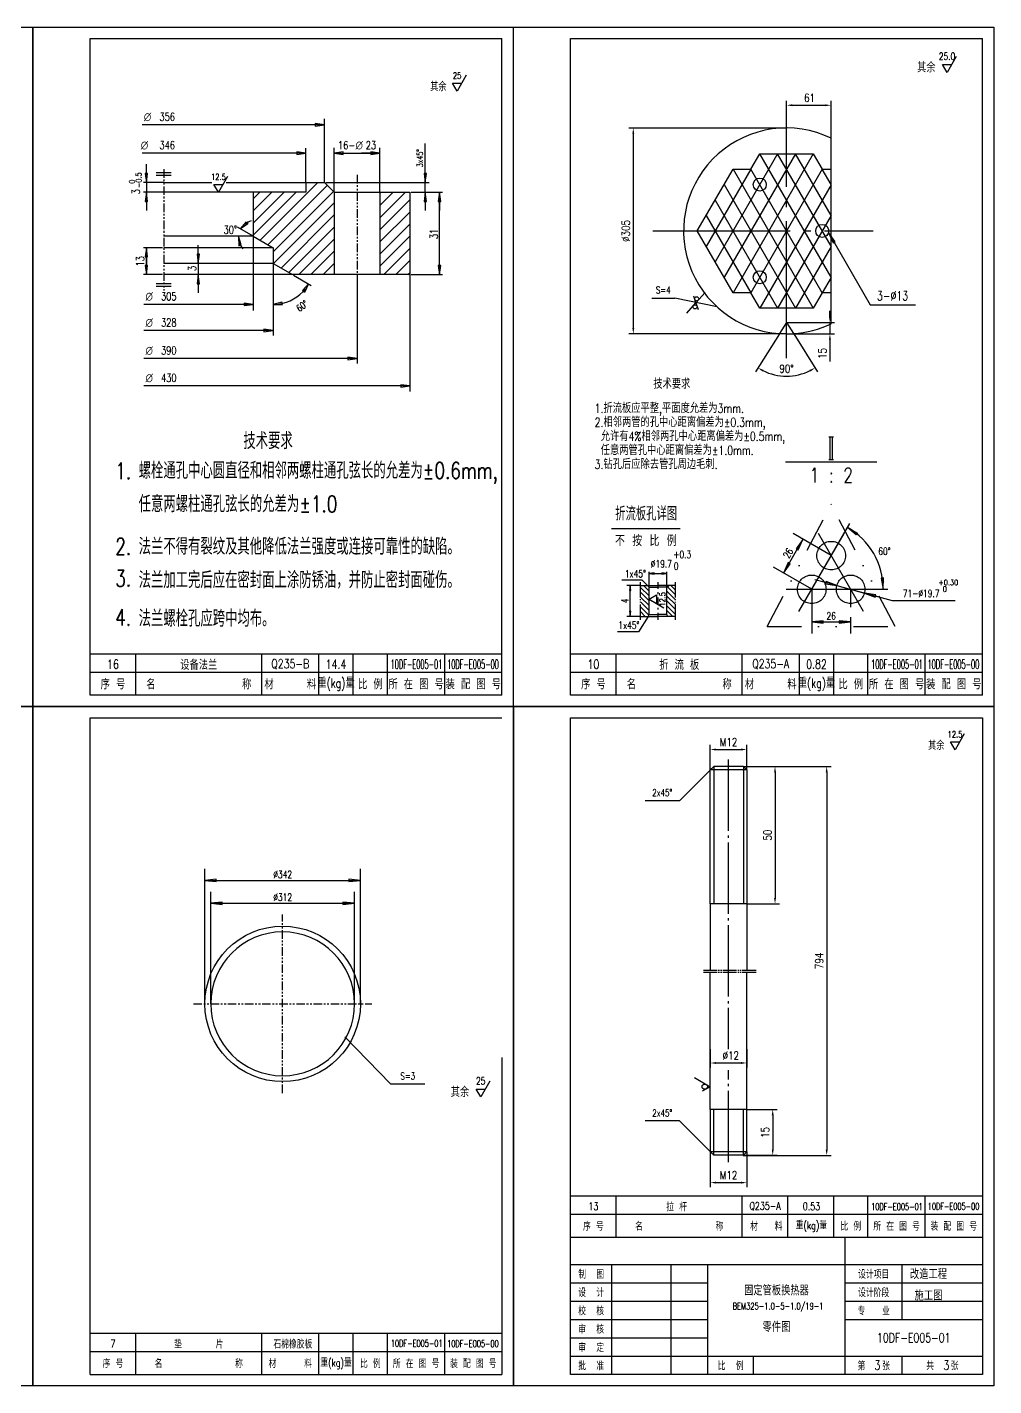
# Model space of a CAD drawing. Extents: x -7284 to 7863, y -3829 to 2899.
# Drawn here: x -6025 to -5603, y -3829 to -3235 of the extents above; entities that cross this region are included whole.
import ezdxf
from ezdxf.enums import TextEntityAlignment as Align

# ---------------------------------------------------------------- set-up
doc = ezdxf.new("R2010")
doc.units = 0
doc.header["$LTSCALE"] = 30
for name, pattern in [('CENTER', [6.25, 5, -0.5, 0.25, -0.5]), ('CENTER-2', [25, 20, -2, 1, -2]), ('DASHDOT', [6, 5, -0.5, 0, -0.5]), ('DASHED', [5, 4, -1]), ('DIVIDE', [1.25, 0.5, -0.25, 0, -0.25, 0, -0.25]), ('PHANTOM', [2.5, 1.25, -0.25, 0.25, -0.25, 0.25, -0.25])]:
    doc.linetypes.add(name, pattern=pattern)
doc.layers.get('DEFPOINTS').update_dxf_attribs({"linetype": 'CONTINUOUS'})
for name, color, linetype in [('1', 1, 'CONTINUOUS'), ('2', 3, 'CENTER'), ('3', 2, 'DASHDOT'), ('4', 6, 'PHANTOM'), ('4虚线层', 6, 'DASHED'), ('6', 6, 'DIVIDE'), ('剖面线', 6, 'CONTINUOUS'), ('标注线', 80, 'CONTINUOUS'), ('轮廓线', 1, 'CONTINUOUS')]:
    doc.layers.add(name, color=color, linetype=linetype)
doc.styles.add('HZ', font='txt', dxfattribs={"width": 0.75, "bigfont": 'hztxt'})
doc.styles.get("Standard").update_dxf_attribs({"font": 'isocp.shx', "width": 0.707, "bigfont": 'hztxt.shx'})
doc.styles.add('TH_GBDIM', font='romans.shx', dxfattribs={"width": 0.8, "bigfont": 'gbcbig.shx'})
doc.dimstyles.new('TH_GBDIM', dxfattribs={"dimtxt": 3.5, "dimasz": 2.5, "dimexe": 2, "dimexo": 0, "dimgap": 1.5, "dimtad": 1, "dimdec": 1, "dimzin": 0, "dimdsep": 46, "dimtxsty": 'TH_GBDIM', "dimcen": 2.5, "dimclrd": 130, "dimclre": 130, "dimclrt": 3, "dimadec": 0, "dimazin": 0, "dimtfac": 0.714286, "dimtdec": 1, "dimtmove": 0, "dimatfit": 3, "dimfxl": 0, "dimtzin": 0, "dimlwd": -1, "dimlwe": -1, "dimarcsym": 0})

# ---------------------------------------------------------------- blocks, each defined once
blk = doc.blocks.new('*D545')
at = {"layer": '1', "color": 130, "linetype": 'Continuous'}
for p, q in [((-5693.35, -3279.38), (-5762.33, -3279.38)), ((-5760.33, -3281.88), (-5760.33, -3366.88)), ((-5693.35, -3369.38), (-5762.33, -3369.38))]:
    blk.add_line(p, q, dxfattribs=at)
for points in [[(-5760.74, -3281.88), (-5759.91, -3281.88), (-5760.33, -3279.38)], [(-5760.74, -3366.88), (-5759.91, -3366.88), (-5760.33, -3369.38)]]:
    blk.add_solid(points, dxfattribs=at)
at = {"layer": 'DEFPOINTS', "color": 0, "linetype": 'Continuous'}
for p in [(-5693.35, -3279.38), (-5760.33, -3369.38), (-5693.35, -3369.38)]:
    blk.add_point(p, dxfattribs=at)
at = {"layer": '1', "color": 3, "linetype": 'Continuous', "insert": (-5763.58, -3324.38), "char_height": 3.5, "attachment_point": 5, "rotation": 90, "style": 'TH_GBDIM'}
blk.add_mtext('%%C305{}{}', dxfattribs=at)
blk = doc.blocks.new('*D546')
at = {"layer": '1', "color": 130, "linetype": 'Continuous'}
for p, q in [((-5693.35, -3275.66), (-5693.35, -3267.44)), ((-5690.85, -3269.44), (-5676.38, -3269.44)), ((-5673.88, -3283.8), (-5673.88, -3267.44))]:
    blk.add_line(p, q, dxfattribs=at)
for points in [[(-5690.85, -3269.02), (-5690.85, -3269.86), (-5693.35, -3269.44)], [(-5676.38, -3269.02), (-5676.38, -3269.86), (-5673.88, -3269.44)]]:
    blk.add_solid(points, dxfattribs=at)
at = {"layer": 'DEFPOINTS', "color": 0, "linetype": 'Continuous'}
for p in [(-5673.88, -3269.44), (-5693.35, -3275.66), (-5673.88, -3283.8)]:
    blk.add_point(p, dxfattribs=at)
at = {"layer": '1', "color": 3, "linetype": 'Continuous', "insert": (-5683.31, -3266.19), "char_height": 3.5, "attachment_point": 5, "style": 'TH_GBDIM'}
blk.add_mtext('61{}{}', dxfattribs=at)
blk = doc.blocks.new('*D547')
at = {"layer": '1', "color": 130, "linetype": 'Continuous'}
for p, q in [((-5696.49, -3369.35), (-5706.93, -3385.94)), ((-5690.2, -3369.35), (-5679.76, -3385.94))]:
    blk.add_line(p, q, dxfattribs=at)
blk.add_arc((-5693.35, -3364.36), 23.5, 243.91218, 296.08782, dxfattribs=at)
for points in [[(-5703.88, -3385.83), (-5703.47, -3385.1), (-5705.86, -3384.25)], [(-5683.22, -3385.1), (-5682.81, -3385.83), (-5680.83, -3384.25)]]:
    blk.add_solid(points, dxfattribs=at)
at = {"layer": 'DEFPOINTS', "color": 0, "linetype": 'Continuous'}
for p in [(-5693.35, -3364.36), (-5693.35, -3364.36), (-5696.49, -3369.35), (-5690.2, -3369.35), (-5697.72, -3387.45)]:
    blk.add_point(p, dxfattribs=at)
at = {"layer": '1', "color": 3, "linetype": 'Continuous', "insert": (-5693.35, -3384.61), "char_height": 3.5, "attachment_point": 5, "style": 'TH_GBDIM'}
blk.add_mtext('90%%D', dxfattribs=at)
blk = doc.blocks.new('*D548')
at = {"layer": '1', "color": 130, "linetype": 'Continuous'}
for p, q in [((-5674.39, -3361.86), (-5674.39, -3359.36)), ((-5693.35, -3364.36), (-5672.39, -3364.36)), ((-5674.39, -3364.36), (-5674.39, -3369.38)), ((-5693.35, -3369.38), (-5672.39, -3369.38)), ((-5674.39, -3371.88), (-5674.39, -3381.51))]:
    blk.add_line(p, q, dxfattribs=at)
for points in [[(-5674.81, -3361.86), (-5673.97, -3361.86), (-5674.39, -3364.36)], [(-5674.81, -3371.88), (-5673.97, -3371.88), (-5674.39, -3369.38)]]:
    blk.add_solid(points, dxfattribs=at)
at = {"layer": 'DEFPOINTS', "color": 0, "linetype": 'Continuous'}
for p in [(-5693.35, -3364.36), (-5693.35, -3369.38), (-5674.39, -3369.38)]:
    blk.add_point(p, dxfattribs=at)
at = {"layer": '1', "color": 3, "linetype": 'Continuous', "insert": (-5677.64, -3377.94), "char_height": 3.5, "attachment_point": 5, "rotation": 90, "style": 'TH_GBDIM'}
blk.add_mtext('15', dxfattribs=at)
blk = doc.blocks.new('*D557')
at = {"layer": '4虚线层', "color": 130, "linetype": 'Continuous'}
for p, q in [((-5712.24, -3558.54), (-5673.79, -3558.54)), ((-5675.79, -3561.04), (-5675.79, -3726.05)), ((-5712.24, -3728.55), (-5673.79, -3728.55))]:
    blk.add_line(p, q, dxfattribs=at)
for points in [[(-5676.21, -3561.04), (-5675.37, -3561.04), (-5675.79, -3558.54)], [(-5676.21, -3726.05), (-5675.37, -3726.05), (-5675.79, -3728.55)]]:
    blk.add_solid(points, dxfattribs=at)
at = {"layer": 'DEFPOINTS', "color": 0, "linetype": 'Continuous'}
for p in [(-5712.24, -3558.54), (-5712.24, -3728.55), (-5675.79, -3728.55)]:
    blk.add_point(p, dxfattribs=at)
at = {"layer": '4虚线层', "color": 3, "linetype": 'Continuous', "insert": (-5679.04, -3643.54), "char_height": 3.5, "attachment_point": 5, "rotation": 90, "style": 'TH_GBDIM'}
blk.add_mtext('794{}{}', dxfattribs=at)
blk = doc.blocks.new('*D558')
at = {"layer": '4虚线层', "color": 130, "linetype": 'Continuous'}
for p, q in [((-5710.69, -3708.51), (-5697.39, -3708.51)), ((-5699.39, -3711.01), (-5699.39, -3726.01)), ((-5712.19, -3728.51), (-5697.39, -3728.51))]:
    blk.add_line(p, q, dxfattribs=at)
for points in [[(-5699.81, -3711.01), (-5698.97, -3711.01), (-5699.39, -3708.51)], [(-5699.81, -3726.01), (-5698.97, -3726.01), (-5699.39, -3728.51)]]:
    blk.add_solid(points, dxfattribs=at)
at = {"layer": 'DEFPOINTS', "color": 0, "linetype": 'Continuous'}
for p in [(-5710.69, -3708.51), (-5712.19, -3728.51), (-5699.39, -3728.51)]:
    blk.add_point(p, dxfattribs=at)
at = {"layer": '4虚线层', "color": 3, "linetype": 'Continuous', "insert": (-5702.64, -3718.51), "char_height": 3.5, "attachment_point": 5, "rotation": 90, "style": 'TH_GBDIM'}
blk.add_mtext('15{}{}', dxfattribs=at)
blk = doc.blocks.new('*D559')
at = {"layer": '4虚线层', "color": 130, "linetype": 'Continuous'}
for p, q in [((-5712.15, -3558.54), (-5696.38, -3558.54)), ((-5698.38, -3561.04), (-5698.38, -3616.01)), ((-5710.69, -3618.51), (-5696.38, -3618.51))]:
    blk.add_line(p, q, dxfattribs=at)
for points in [[(-5698.8, -3561.04), (-5697.96, -3561.04), (-5698.38, -3558.54)], [(-5698.8, -3616.01), (-5697.96, -3616.01), (-5698.38, -3618.51)]]:
    blk.add_solid(points, dxfattribs=at)
at = {"layer": 'DEFPOINTS', "color": 0, "linetype": 'Continuous'}
for p in [(-5712.15, -3558.54), (-5710.69, -3618.51), (-5698.38, -3618.51)]:
    blk.add_point(p, dxfattribs=at)
at = {"layer": '4虚线层', "color": 3, "linetype": 'Continuous', "insert": (-5701.63, -3588.52), "char_height": 3.5, "attachment_point": 5, "rotation": 90, "style": 'TH_GBDIM'}
blk.add_mtext('50{}{}', dxfattribs=at)
blk = doc.blocks.new('*D560')
at = {"layer": '4虚线层', "color": 130, "linetype": 'Continuous'}
for p, q in [((-5726.69, -3682.15), (-5726.69, -3690.15)), ((-5710.69, -3682.15), (-5710.69, -3690.15)), ((-5724.19, -3688.15), (-5713.19, -3688.15))]:
    blk.add_line(p, q, dxfattribs=at)
for points in [[(-5724.19, -3687.74), (-5724.19, -3688.57), (-5726.69, -3688.15)], [(-5713.19, -3687.74), (-5713.19, -3688.57), (-5710.69, -3688.15)]]:
    blk.add_solid(points, dxfattribs=at)
at = {"layer": 'DEFPOINTS', "color": 0, "linetype": 'Continuous'}
for p in [(-5726.69, -3682.15), (-5710.69, -3682.15), (-5710.69, -3688.15)]:
    blk.add_point(p, dxfattribs=at)
at = {"layer": '4虚线层', "color": 3, "linetype": 'Continuous', "insert": (-5717.72, -3684.9), "char_height": 3.5, "attachment_point": 5, "style": 'TH_GBDIM'}
blk.add_mtext('%%C12{}{}', dxfattribs=at)
blk = doc.blocks.new('*D561')
at = {"layer": '4虚线层', "color": 130, "linetype": 'Continuous'}
for p, q in [((-5726.69, -3727.01), (-5726.69, -3742.45)), ((-5710.69, -3727.01), (-5710.69, -3742.45)), ((-5724.19, -3740.45), (-5713.19, -3740.45))]:
    blk.add_line(p, q, dxfattribs=at)
for points in [[(-5724.19, -3740.04), (-5724.19, -3740.87), (-5726.69, -3740.45)], [(-5713.19, -3740.04), (-5713.19, -3740.87), (-5710.69, -3740.45)]]:
    blk.add_solid(points, dxfattribs=at)
at = {"layer": 'DEFPOINTS', "color": 0, "linetype": 'Continuous'}
for p in [(-5726.69, -3727.01), (-5710.69, -3727.01), (-5710.69, -3740.45)]:
    blk.add_point(p, dxfattribs=at)
at = {"layer": '4虚线层', "color": 3, "linetype": 'Continuous', "insert": (-5718.69, -3737.2), "char_height": 3.5, "attachment_point": 5, "style": 'TH_GBDIM'}
blk.add_mtext('M12{}{}', dxfattribs=at)
blk = doc.blocks.new('*D562')
at = {"layer": '4虚线层', "color": 130, "linetype": 'Continuous'}
for p, q in [((-5726.69, -3560.01), (-5726.69, -3549.1)), ((-5724.19, -3551.1), (-5713.19, -3551.1)), ((-5710.69, -3560.01), (-5710.69, -3549.1))]:
    blk.add_line(p, q, dxfattribs=at)
for points in [[(-5724.19, -3550.69), (-5724.19, -3551.52), (-5726.69, -3551.1)], [(-5713.19, -3550.69), (-5713.19, -3551.52), (-5710.69, -3551.1)]]:
    blk.add_solid(points, dxfattribs=at)
at = {"layer": 'DEFPOINTS', "color": 0, "linetype": 'Continuous'}
for p in [(-5710.69, -3551.1), (-5726.69, -3560.01), (-5710.69, -3560.01)]:
    blk.add_point(p, dxfattribs=at)
at = {"layer": '4虚线层', "color": 3, "linetype": 'Continuous', "insert": (-5718.69, -3547.85), "char_height": 3.5, "attachment_point": 5, "style": 'TH_GBDIM'}
blk.add_mtext('M12{}{}', dxfattribs=at)

msp = doc.modelspace()

# ---------------------------------------------------------------- linework, layer by layer
at = {"layer": '1', "color": 4}
for p, q in [((-5812.748, -3532.294), (-5812.748, -3235.294)), ((-5752.21, -3353.743), (-5742.21, -3353.743)), ((-5723.731, -3357.568), (-5742.21, -3353.743)), ((-5977.748, -3527.294), (-5977.748, -3509.294)), ((-5922.748, -3527.294), (-5922.748, -3509.294)), ((-5897.748, -3527.294), (-5897.748, -3509.294)), ((-5882.748, -3527.294), (-5882.748, -3509.294)), ((-5867.748, -3527.294), (-5867.748, -3509.294)), ((-5842.748, -3527.294), (-5842.748, -3509.294)), ((-5767.748, -3527.294), (-5767.748, -3509.294)), ((-5712.748, -3527.294), (-5712.748, -3509.294)), ((-5687.748, -3527.294), (-5687.748, -3509.294)), ((-5672.748, -3527.294), (-5672.748, -3509.294)), ((-5657.748, -3527.294), (-5657.748, -3509.294)), ((-5632.748, -3527.294), (-5632.748, -3509.294)), ((-5725.189, -3558.507), (-5725.189, -3618.507)), ((-5712.189, -3558.507), (-5712.189, -3618.507)), ((-5725.189, -3728.507), (-5725.189, -3708.507)), ((-5712.189, -3728.507), (-5712.189, -3708.507)), ((-5767.748, -3764.294), (-5767.748, -3746.294)), ((-5712.748, -3764.294), (-5712.748, -3746.294)), ((-5692.725, -3764.294), (-5692.725, -3746.294)), ((-5672.748, -3764.294), (-5672.748, -3746.294)), ((-5657.748, -3764.294), (-5657.748, -3746.294)), ((-5632.748, -3764.294), (-5632.748, -3746.294)), ((-5787.748, -3754.294), (-5607.748, -3754.294)), ((-5642.748, -3800.294), (-5642.748, -3776.294)), ((-5787.748, -3784.294), (-5727.748, -3784.294)), ((-5667.748, -3784.294), (-5607.748, -3784.294)), ((-5787.748, -3792.294), (-5727.748, -3792.294)), ((-5667.748, -3792.294), (-5607.748, -3792.294)), ((-5787.748, -3800.294), (-5727.748, -3800.294)), ((-5667.748, -3800.294), (-5607.748, -3800.294)), ((-5977.748, -3824.319), (-5977.748, -3806.319)), ((-5922.748, -3824.319), (-5922.748, -3806.319)), ((-5897.748, -3824.319), (-5897.748, -3806.319)), ((-5882.748, -3824.319), (-5882.748, -3806.319)), ((-5867.748, -3824.319), (-5867.748, -3806.319)), ((-5842.748, -3824.319), (-5842.748, -3806.319)), ((-5787.748, -3808.294), (-5727.748, -3808.294)), ((-5997.748, -3814.319), (-5817.748, -3814.319)), ((-5787.748, -3816.294), (-5607.748, -3816.294)), ((-5642.748, -3824.294), (-5642.748, -3816.294))]:
    msp.add_line(p, q, dxfattribs=at)
at = {"layer": '1', "color": 4, "linetype": 'Continuous'}
for p, q in [((-5697.245, -3290.6), (-5724.545, -3337.885)), ((-5689.445, -3290.6), (-5720.645, -3344.64)), ((-5681.645, -3290.6), (-5716.745, -3351.395)), ((-5673.879, -3344.582), (-5705.045, -3290.6)), ((-5673.879, -3331.072), (-5697.245, -3290.6)), ((-5673.879, -3317.562), (-5689.445, -3290.6)), ((-5708.945, -3297.355), (-5728.445, -3331.13)), ((-5716.745, -3297.355), (-5681.645, -3358.15)), ((-5677.745, -3297.355), (-5708.945, -3351.395)), ((-5677.745, -3351.395), (-5708.945, -3297.355)), ((-5673.879, -3304.052), (-5677.745, -3297.355)), ((-5720.645, -3304.11), (-5689.445, -3358.15)), ((-5673.879, -3304.169), (-5705.045, -3358.15)), ((-5724.545, -3310.865), (-5697.245, -3358.15)), ((-5728.445, -3317.62), (-5708.945, -3351.395)), ((-5673.879, -3317.679), (-5697.245, -3358.15)), ((-5673.879, -3331.189), (-5689.445, -3358.15)), ((-5673.879, -3344.699), (-5677.745, -3351.395))]:
    msp.add_line(p, q, dxfattribs=at)
at = {"layer": '1'}
for p, q in [((-5968.891, -3298.823), (-5962.325, -3298.823)), ((-5968.891, -3300.052), (-5962.325, -3300.052)), ((-5968.891, -3347.295), (-5962.325, -3347.295)), ((-5968.891, -3348.525), (-5962.325, -3348.525)), ((-5950.485, -3345.954), (-5950.485, -3348.454)), ((-5656.808, -3356.737), (-5637.008, -3356.725)), ((-5693.822, -3425.365), (-5653.822, -3425.365)), ((-5674.822, -3424.365), (-5672.822, -3424.365)), ((-5687.947, -3490.807), (-5668.197, -3456.599)), ((-5682.322, -3481.065), (-5665.691, -3452.273)), ((-5659.697, -3490.807), (-5679.447, -3456.599)), ((-5757.165, -3484.628), (-5757.165, -3477.878)), ((-5753.415, -3483.952), (-5757.165, -3480.2)), ((-5755.866, -3479.378), (-5753.415, -3481.83)), ((-5749.515, -3480.878), (-5749.515, -3477.878)), ((-5741.865, -3483.518), (-5745.435, -3479.947)), ((-5743.883, -3479.378), (-5741.865, -3481.396)), ((-5741.865, -3484.628), (-5741.865, -3477.878)), ((-5671.359, -3479.447), (-5659.285, -3482.682)), ((-5757.165, -3482.322), (-5753.415, -3486.073)), ((-5753.415, -3488.195), (-5757.165, -3484.444)), ((-5757.165, -3485.753), (-5757.165, -3485.378)), ((-5757.165, -3486.878), (-5757.165, -3486.503)), ((-5757.165, -3486.565), (-5753.415, -3490.317)), ((-5753.435, -3485.383), (-5750.181, -3487.262)), ((-5749.515, -3483.128), (-5749.515, -3482.378)), ((-5749.515, -3487.628), (-5749.515, -3484.628)), ((-5745.615, -3481.888), (-5741.865, -3485.639)), ((-5741.865, -3487.761), (-5745.615, -3484.01)), ((-5745.615, -3486.132), (-5741.865, -3489.883)), ((-5741.865, -3485.753), (-5741.865, -3485.378)), ((-5741.865, -3486.878), (-5741.865, -3486.503)), ((-5693.572, -3481.065), (-5654.072, -3481.065)), ((-5682.322, -3481.065), (-5649.072, -3481.065)), ((-5665.322, -3481.065), (-5665.322, -3488.927)), ((-5757.165, -3494.378), (-5757.165, -3487.628)), ((-5753.529, -3492.325), (-5757.165, -3488.687)), ((-5757.165, -3490.809), (-5755.096, -3492.878)), ((-5749.515, -3489.878), (-5749.515, -3489.128)), ((-5749.515, -3494.378), (-5749.515, -3491.378)), ((-5741.865, -3492.004), (-5745.615, -3488.253)), ((-5745.615, -3490.375), (-5743.113, -3492.878)), ((-5741.865, -3494.378), (-5741.865, -3487.628)), ((-5757.165, -3492.878), (-5763.165, -3492.878)), ((-5997.748, -3517.294), (-5817.748, -3517.294)), ((-5787.748, -3517.294), (-5607.748, -3517.294)), ((-5718.682, -3586.707), (-5718.681, -3555.507)), ((-5726.689, -3618.507), (-5726.689, -3560.007)), ((-5710.689, -3560.007), (-5726.689, -3560.007)), ((-5712.189, -3558.507), (-5725.189, -3558.507)), ((-5712.189, -3558.507), (-5710.689, -3560.007)), ((-5710.689, -3560.007), (-5710.689, -3618.507)), ((-5718.684, -3622.907), (-5718.682, -3591.707)), ((-5718.682, -3589.707), (-5718.682, -3588.707)), ((-5726.689, -3618.507), (-5726.689, -3647.507)), ((-5710.689, -3618.507), (-5726.689, -3618.507)), ((-5710.689, -3618.507), (-5710.689, -3647.507)), ((-5718.685, -3659.107), (-5718.684, -3627.907)), ((-5718.684, -3625.907), (-5718.684, -3624.907)), ((-5729.689, -3647.507), (-5723.689, -3647.507)), ((-5729.689, -3648.507), (-5723.689, -3648.507)), ((-5726.689, -3708.507), (-5726.689, -3648.507)), ((-5723.189, -3647.507), (-5722.689, -3647.507)), ((-5723.189, -3648.507), (-5722.689, -3648.507)), ((-5722.189, -3647.507), (-5721.689, -3647.507)), ((-5722.189, -3648.507), (-5721.689, -3648.507)), ((-5721.189, -3647.507), (-5715.189, -3647.507)), ((-5721.189, -3648.507), (-5715.189, -3648.507)), ((-5714.689, -3647.507), (-5714.189, -3647.507)), ((-5714.689, -3648.507), (-5714.189, -3648.507)), ((-5713.689, -3647.507), (-5713.189, -3647.507)), ((-5713.689, -3648.507), (-5713.189, -3648.507)), ((-5712.689, -3647.507), (-5706.689, -3647.507)), ((-5712.689, -3648.507), (-5706.689, -3648.507)), ((-5710.689, -3708.507), (-5710.689, -3648.507)), ((-5718.686, -3662.107), (-5718.685, -3661.107)), ((-5718.686, -3682.097), (-5718.686, -3664.107)), ((-5718.687, -3695.307), (-5718.687, -3691.306)), ((-5718.689, -3731.507), (-5718.687, -3700.307)), ((-5718.687, -3698.307), (-5718.687, -3697.307)), ((-5726.689, -3708.507), (-5726.689, -3727.007)), ((-5710.689, -3708.507), (-5726.689, -3708.507)), ((-5710.689, -3727.007), (-5710.689, -3708.507)), ((-5710.689, -3727.007), (-5726.689, -3727.007)), ((-5712.189, -3728.507), (-5725.189, -3728.507)), ((-5712.189, -3728.507), (-5710.689, -3727.007)), ((-5667.748, -3824.294), (-5667.748, -3764.294)), ((-5787.748, -3776.294), (-5607.748, -3776.294)), ((-5769.748, -3824.294), (-5769.748, -3776.294)), ((-5743.748, -3824.294), (-5743.748, -3776.294)), ((-5727.748, -3824.294), (-5727.748, -3776.294)), ((-5707.748, -3824.294), (-5707.748, -3816.294))]:
    msp.add_line(p, q, dxfattribs=at)
at = {"layer": '1', "color": 3}
for p, q in [((-5965.521, -3303.237), (-5974.396, -3303.237)), ((-5965.521, -3307.48), (-5974.396, -3307.48)), ((-5973.146, -3303.237), (-5973.146, -3307.48))]:
    msp.add_line(p, q, dxfattribs=at)
at = {"layer": '1', "color": 2}
for p, q in [((-5926.435, -3315.624), (-5918.291, -3307.48)), ((-5926.435, -3310.321), (-5923.594, -3307.48)), ((-5926.435, -3326.231), (-5907.684, -3307.48)), ((-5926.435, -3320.928), (-5912.987, -3307.48)), ((-5923.386, -3328.484), (-5898.138, -3303.237)), ((-5920.023, -3330.426), (-5894.073, -3304.475)), ((-5917.775, -3333.481), (-5891.421, -3307.127)), ((-5871.069, -3307.987), (-5870.561, -3307.48)), ((-5871.069, -3318.594), (-5859.954, -3307.48)), ((-5871.069, -3313.291), (-5865.258, -3307.48)), ((-5917.641, -3338.65), (-5891.069, -3312.077)), ((-5871.069, -3323.897), (-5857.994, -3310.823)), ((-5914.279, -3340.591), (-5891.069, -3317.381)), ((-5871.069, -3329.201), (-5857.994, -3316.126)), ((-5910.917, -3342.532), (-5891.069, -3322.684)), ((-5871.069, -3334.504), (-5857.994, -3321.429)), ((-5906.535, -3343.454), (-5891.069, -3327.987)), ((-5871.069, -3339.807), (-5857.994, -3326.733)), ((-5869.412, -3343.454), (-5857.994, -3332.036)), ((-5901.232, -3343.454), (-5891.069, -3333.291)), ((-5864.109, -3343.454), (-5857.994, -3337.339)), ((-5895.928, -3343.454), (-5891.069, -3338.594)), ((-5858.805, -3343.454), (-5857.994, -3342.643))]:
    msp.add_line(p, q, dxfattribs=at)
at = {"layer": '1', "color": 4}
for points in [[(-6442.748, -3532.294), (-6442.748, -3235.294), (-6022.748, -3235.294), (-6022.748, -3532.294)], [(-6022.748, -3532.294), (-6022.748, -3235.294), (-5602.748, -3235.294), (-5602.748, -3532.294)], [(-6442.748, -3829.294), (-6442.748, -3532.294), (-6022.748, -3532.294), (-6022.748, -3829.294)], [(-6022.748, -3829.294), (-6022.748, -3532.294), (-5812.748, -3532.294), (-5812.748, -3829.294)], [(-5812.748, -3829.294), (-5812.748, -3532.294), (-5602.748, -3532.294), (-5602.748, -3829.294)]]:
    msp.add_lwpolyline(points, close=True, dxfattribs=at)
for points in [[(-5619.19, -3248.111), (-5623.19, -3255.039), (-5625.19, -3251.575), (-5621.19, -3251.575)], [(-5833.323, -3256.295), (-5837.323, -3263.223), (-5839.323, -3259.759), (-5835.323, -3259.759)], [(-5674.965, -3325), (-5672.916, -3329.588), (-5672.048, -3329.091), (-5674.965, -3325), (-5656.808, -3356.737)], [(-5736.961, -3360.293), (-5732.97, -3355.813), (-5732.028, -3358.661)], [(-5728.979, -3351.332), (-5732.97, -3355.813), (-5733.913, -3352.964)], [(-5615.706, -3544.294), (-5619.706, -3551.222), (-5621.706, -3547.758), (-5617.706, -3547.758)], [(-5823.036, -3696.063), (-5827.036, -3702.991), (-5829.036, -3699.527), (-5825.036, -3699.527)]]:
    msp.add_lwpolyline(points, dxfattribs=at)
at = {"layer": '1', "color": 1, "linetype": 'Continuous'}
for centre in [(-5705.045, -3304.11), (-5677.745, -3324.375), (-5705.045, -3344.64)]:
    msp.add_circle(centre, 2.85, dxfattribs=at)
at = {"layer": '1', "color": 4}
for centre in [(-5732.605, -3354.05), (-5733.335, -3357.575)]:
    msp.add_circle(centre, 0.866, dxfattribs=at)
at = {"layer": '2'}
for p, q in [((-5965.521, -3303.237), (-5944.477, -3303.237)), ((-5903.441, -3303.237), (-5903.441, -3307.48)), ((-5769.86, -3454.497), (-5739.86, -3454.497)), ((-5757.165, -3479.378), (-5749.515, -3479.378)), ((-5753.415, -3480.128), (-5754.165, -3479.378)), ((-5753.415, -3480.128), (-5749.515, -3480.128)), ((-5753.415, -3492.128), (-5753.415, -3480.128)), ((-5741.865, -3479.378), (-5749.515, -3479.378)), ((-5745.615, -3480.128), (-5749.515, -3480.128)), ((-5745.615, -3480.128), (-5744.865, -3479.378)), ((-5745.615, -3492.128), (-5745.615, -3480.128)), ((-5753.848, -3492.878), (-5753.415, -3492.128)), ((-5753.415, -3492.128), (-5749.515, -3492.128)), ((-5745.615, -3492.128), (-5749.515, -3492.128)), ((-5745.182, -3492.878), (-5745.615, -3492.128)), ((-5757.165, -3492.878), (-5749.515, -3492.878)), ((-5741.865, -3492.878), (-5749.515, -3492.878)), ((-5726.689, -3560.007), (-5725.189, -3558.507)), ((-5726.689, -3727.007), (-5725.189, -3728.507))]:
    msp.add_line(p, q, dxfattribs=at)
for centre in [(-5673.822, -3466.342), (-5682.322, -3481.065), (-5665.322, -3481.065)]:
    msp.add_circle(centre, 6.25, dxfattribs=at)
at = {"layer": '3', "color": 3, "linetype": 'CENTER-2', "ltscale": 0.1}
for p, q in [((-5693.345, -3380.047), (-5693.345, -3275.655)), ((-5751.78, -3324.375), (-5655.419, -3324.375))]:
    msp.add_line(p, q, dxfattribs=at)
at = {"layer": '4', "color": 3, "ltscale": 0.1}
for p, q in [((-5965.521, -3297.387), (-5965.521, -3350.406)), ((-5881.069, -3299.918), (-5881.069, -3354.454)), ((-5913.59, -3701.299), (-5913.59, -3623.299)), ((-5952.59, -3662.299), (-5874.59, -3662.299))]:
    msp.add_line(p, q, dxfattribs=at)
at = {"layer": '4虚线层', "color": 2, "linetype": 'Continuous'}
for p, q in [((-5903.074, -3277.987), (-5974.926, -3277.987)), ((-5895.311, -3303.237), (-5895.311, -3275.365)), ((-5903.441, -3290.376), (-5974.926, -3290.376)), ((-5903.441, -3303.237), (-5903.441, -3288.255)), ((-5891.069, -3307.42), (-5891.069, -3288.053)), ((-5888.069, -3290.376), (-5874.069, -3290.376)), ((-5871.069, -3307.42), (-5871.069, -3288.053)), ((-5851.231, -3300.737), (-5851.231, -3286.154)), ((-5973.146, -3300.737), (-5973.146, -3298.237)), ((-5894.686, -3303.237), (-5849.541, -3303.237)), ((-5857.369, -3307.48), (-5847.288, -3307.48)), ((-5857.369, -3307.48), (-5843.788, -3307.48)), ((-5851.231, -3307.48), (-5851.231, -3303.237)), ((-5973.146, -3309.98), (-5973.146, -3312.48)), ((-5845.038, -3340.954), (-5845.038, -3309.98)), ((-5926.487, -3326.694), (-5933.377, -3322.716)), ((-5966.146, -3331.724), (-5974.396, -3331.724)), ((-5926.435, -3326.784), (-5926.435, -3359.101)), ((-5973.146, -3334.224), (-5973.146, -3340.954)), ((-5950.485, -3336.072), (-5950.485, -3333.572)), ((-5966.146, -3343.454), (-5974.396, -3343.454)), ((-5950.485, -3338.572), (-5950.485, -3343.454)), ((-5917.775, -3338.632), (-5917.775, -3370.023)), ((-5908.779, -3343.766), (-5901.148, -3348.172)), ((-5881.069, -3343.514), (-5881.069, -3382.34)), ((-5857.994, -3342.703), (-5857.994, -3394.56)), ((-5857.369, -3343.454), (-5843.788, -3343.454)), ((-5929.435, -3356.474), (-5974.248, -3356.474)), ((-5920.775, -3367.928), (-5974.248, -3367.928)), ((-5884.069, -3380.145), (-5974.248, -3380.145)), ((-5860.994, -3392.13), (-5974.248, -3392.13)), ((-5674.822, -3414.365), (-5672.822, -3414.365)), ((-5674.322, -3424.365), (-5674.322, -3414.365)), ((-5673.322, -3424.365), (-5673.322, -3414.365)), ((-5673.822, -3466.342), (-5690.493, -3456.717)), ((-5694.663, -3473.94), (-5686.163, -3459.217)), ((-5753.415, -3480.128), (-5753.415, -3473.378)), ((-5753.415, -3474.128), (-5745.615, -3474.128)), ((-5745.615, -3480.128), (-5745.615, -3473.378)), ((-5682.322, -3481.065), (-5698.993, -3471.44)), ((-5756.415, -3477.128), (-5765.345, -3477.128)), ((-5757.165, -3479.378), (-5763.165, -3479.378)), ((-5761.665, -3492.878), (-5761.665, -3479.378)), ((-5754.165, -3479.378), (-5756.415, -3477.128)), ((-5753.435, -3485.383), (-5750.181, -3483.504)), ((-5753.435, -3485.383), (-5746.927, -3489.14)), ((-5750.181, -3483.504), (-5750.181, -3487.262)), ((-5682.322, -3481.065), (-5682.322, -3500.315)), ((-5665.322, -3481.065), (-5647.211, -3485.918)), ((-5647.211, -3485.918), (-5627.211, -3485.918)), ((-5627.211, -3485.918), (-5619.638, -3485.918)), ((-5753.848, -3492.878), (-5758.014, -3499.587)), ((-5682.322, -3495.315), (-5665.322, -3495.315)), ((-5665.322, -3493.292), (-5665.322, -3500.315)), ((-5758.014, -3499.587), (-5767.211, -3499.587)), ((-5725.189, -3558.507), (-5740.189, -3573.507)), ((-5740.189, -3573.507), (-5755.189, -3573.507)), ((-5947.59, -3662.299), (-5947.59, -3603.299)), ((-5879.59, -3662.299), (-5879.59, -3603.299)), ((-5947.59, -3608.299), (-5879.59, -3608.299)), ((-5944.965, -3662.299), (-5944.965, -3613.299)), ((-5882.215, -3662.299), (-5882.215, -3613.299)), ((-5944.965, -3618.299), (-5882.215, -3618.299)), ((-5886.391, -3676.678), (-5866.391, -3697.303)), ((-5866.391, -3697.303), (-5851.391, -3697.303)), ((-5740.189, -3713.507), (-5755.189, -3713.507)), ((-5725.189, -3728.507), (-5740.189, -3713.507))]:
    msp.add_line(p, q, dxfattribs=at)
for points in [[(-5895.311, -3277.987), (-5899.311, -3277.454), (-5899.311, -3278.521), (-5895.311, -3277.987), (-5903.311, -3277.987)], [(-5903.441, -3290.376), (-5907.441, -3289.842), (-5907.441, -3290.909), (-5903.441, -3290.376), (-5911.441, -3290.376)], [(-5891.069, -3290.376), (-5887.069, -3290.909), (-5887.069, -3289.842), (-5891.069, -3290.376), (-5883.069, -3290.376)], [(-5871.069, -3290.376), (-5875.069, -3289.842), (-5875.069, -3290.909), (-5871.069, -3290.376), (-5879.069, -3290.376)], [(-5973.146, -3303.237), (-5972.613, -3299.237), (-5973.68, -3299.237), (-5973.146, -3303.237), (-5973.146, -3295.237)], [(-5851.231, -3303.237), (-5850.698, -3299.237), (-5851.764, -3299.237), (-5851.231, -3303.237), (-5851.231, -3295.237)], [(-5937.649, -3300.551), (-5941.649, -3307.48), (-5943.649, -3304.015), (-5939.649, -3304.015)], [(-5973.146, -3307.48), (-5973.68, -3311.48), (-5972.613, -3311.48), (-5973.146, -3307.48), (-5973.146, -3315.48)], [(-5851.231, -3307.48), (-5851.764, -3311.48), (-5850.698, -3311.48), (-5851.231, -3307.48), (-5851.231, -3315.48)], [(-5845.038, -3307.48), (-5845.571, -3311.48), (-5844.505, -3311.48), (-5845.038, -3307.48), (-5845.038, -3315.48)], [(-5973.146, -3331.724), (-5973.68, -3335.724), (-5972.613, -3335.724), (-5973.146, -3331.724), (-5973.146, -3339.724)], [(-5950.485, -3338.572), (-5949.951, -3334.572), (-5951.018, -3334.572), (-5950.485, -3338.572), (-5950.485, -3330.572)], [(-5973.146, -3343.454), (-5972.613, -3339.454), (-5973.68, -3339.454), (-5973.146, -3343.454), (-5973.146, -3335.454)], [(-5845.038, -3343.454), (-5844.505, -3339.454), (-5845.571, -3339.454), (-5845.038, -3343.454), (-5845.038, -3335.454)], [(-5950.485, -3343.454), (-5951.018, -3347.454), (-5949.951, -3347.454), (-5950.485, -3343.454), (-5950.485, -3351.454)], [(-5926.435, -3356.474), (-5930.435, -3355.941), (-5930.435, -3357.007), (-5926.435, -3356.474), (-5934.435, -3356.474)], [(-5917.775, -3367.928), (-5921.775, -3367.394), (-5921.775, -3368.461), (-5917.775, -3367.928), (-5925.775, -3367.928)], [(-5881.069, -3380.145), (-5885.069, -3379.612), (-5885.069, -3380.679), (-5881.069, -3380.145), (-5889.069, -3380.145)], [(-5857.994, -3392.13), (-5861.994, -3391.596), (-5861.994, -3392.663), (-5857.994, -3392.13), (-5865.994, -3392.13)], [(-5686.163, -3459.217), (-5689.096, -3463.297), (-5688.23, -3463.797), (-5686.163, -3459.217)], [(-5753.415, -3474.128), (-5751.165, -3474.428), (-5751.165, -3473.828), (-5753.415, -3474.128)], [(-5745.615, -3474.128), (-5747.865, -3473.828), (-5747.865, -3474.428), (-5745.615, -3474.128)], [(-5694.663, -3473.94), (-5691.73, -3469.86), (-5692.596, -3469.36), (-5694.663, -3473.94)], [(-5761.665, -3479.378), (-5761.965, -3481.628), (-5761.365, -3481.628), (-5761.665, -3479.378)], [(-5671.359, -3479.447), (-5676.059, -3477.67), (-5676.318, -3478.636), (-5671.359, -3479.447), (-5681.018, -3476.859)], [(-5659.285, -3482.682), (-5654.585, -3484.459), (-5654.326, -3483.493), (-5659.285, -3482.682), (-5649.626, -3485.271)], [(-5761.665, -3492.878), (-5761.365, -3490.628), (-5761.965, -3490.628), (-5761.665, -3492.878)], [(-5682.322, -3495.315), (-5677.322, -3495.815), (-5677.322, -3494.815), (-5682.322, -3495.315)], [(-5665.322, -3495.315), (-5670.322, -3494.815), (-5670.322, -3495.815), (-5665.322, -3495.315)], [(-5947.59, -3608.299), (-5942.59, -3608.799), (-5942.59, -3607.799), (-5947.59, -3608.299)], [(-5879.59, -3608.299), (-5884.59, -3607.799), (-5884.59, -3608.799), (-5879.59, -3608.299)], [(-5944.965, -3618.299), (-5939.965, -3618.799), (-5939.965, -3617.799), (-5944.965, -3618.299)], [(-5882.215, -3618.299), (-5887.215, -3617.799), (-5887.215, -3618.799), (-5882.215, -3618.299)], [(-5733.617, -3694.507), (-5726.689, -3698.507), (-5730.153, -3700.507)]]:
    msp.add_lwpolyline(points, dxfattribs=at)
for points in [[(-5932.078, -3323.466), (-5929.329, -3320.379), (-5928.792, -3321.301)], [(-5932.951, -3326.724), (-5932.697, -3330.849), (-5931.705, -3330.456)], [(-5902.231, -3347.547), (-5904.088, -3351.239), (-5904.845, -3350.488)], [(-5917.775, -3356.521), (-5913.642, -3356.597), (-5913.955, -3355.577)], [(-5666.692, -3454.004), (-5662.26, -3456.456), (-5662.892, -3457.231)], [(-5651.072, -3481.065), (-5650.978, -3476.001), (-5651.966, -3476.16)]]:
    msp.add_lwpolyline(points, close=True, dxfattribs=at)
msp.add_circle((-5729.089, -3698.507), 1.155, dxfattribs=at)
for centre, radius, start, end in [((-5925.526, -3326.226), 6.516, 105.889008, 132.508368), ((-5926.03, -3328.059), 6.516, 193.096513, 219.715873), ((-5917.775, -3338.572), 17.949, 277.986816, 322.013184), ((-5682.322, -3481.065), 31.25, 0, 60)]:
    msp.add_arc(centre, radius, start, end, dxfattribs=at)
at = {"layer": '6'}
for p, q in [((-5701.808, -3497.315), (-5673.822, -3443.842)), ((-5645.836, -3497.315), (-5673.822, -3443.842)), ((-5701.808, -3497.315), (-5645.836, -3497.315))]:
    msp.add_line(p, q, dxfattribs=at)
at = {"layer": '剖面线', "color": 6, "linetype": 'Continuous'}
msp.add_line((-5997.748, -3824.319), (-5817.748, -3824.319), dxfattribs=at)
at = {"layer": '轮廓线'}
for p, q in [((-5997.748, -3527.294), (-5997.748, -3240.294)), ((-5997.748, -3240.294), (-5817.748, -3240.294)), ((-5817.748, -3527.294), (-5817.748, -3240.294)), ((-5787.748, -3527.294), (-5787.748, -3240.294)), ((-5787.748, -3527.294), (-5787.748, -3240.294)), ((-5787.748, -3240.294), (-5607.748, -3240.294)), ((-5607.748, -3527.294), (-5607.748, -3240.294)), ((-5903.441, -3307.48), (-5965.521, -3307.48)), ((-5938.265, -3303.237), (-5895.311, -3303.237)), ((-5926.435, -3307.48), (-5926.435, -3326.724)), ((-5895.311, -3303.237), (-5891.069, -3307.48)), ((-5891.069, -3307.48), (-5891.069, -3343.454)), ((-5891.069, -3307.48), (-5857.994, -3307.48)), ((-5871.069, -3307.48), (-5871.069, -3343.454)), ((-5857.994, -3307.48), (-5857.994, -3343.454)), ((-5926.435, -3326.724), (-5965.521, -3326.724)), ((-5917.775, -3331.724), (-5965.521, -3331.724)), ((-5926.435, -3326.724), (-5917.775, -3331.724)), ((-5917.775, -3331.724), (-5917.775, -3338.572)), ((-5917.775, -3338.572), (-5965.521, -3338.572)), ((-5857.994, -3343.454), (-5965.521, -3343.454)), ((-5917.775, -3338.572), (-5909.321, -3343.454)), ((-5997.748, -3509.294), (-5817.748, -3509.294)), ((-5787.748, -3509.294), (-5607.748, -3509.294)), ((-5817.748, -3527.294), (-5997.748, -3527.294)), ((-5607.748, -3527.294), (-5787.748, -3527.294)), ((-5997.748, -3824.319), (-5997.748, -3537.294)), ((-5997.748, -3537.294), (-5817.748, -3537.294)), ((-5787.748, -3824.294), (-5787.748, -3537.294)), ((-5787.748, -3537.294), (-5607.748, -3537.294)), ((-5607.748, -3537.294), (-5607.748, -3824.294)), ((-5817.748, -3685.819), (-5817.748, -3824.319)), ((-5787.748, -3746.294), (-5607.748, -3746.294)), ((-5787.748, -3764.294), (-5607.748, -3764.294)), ((-5997.748, -3806.319), (-5817.748, -3806.319)), ((-5997.748, -3824.319), (-5817.748, -3824.319)), ((-5607.748, -3824.294), (-5787.748, -3824.294))]:
    msp.add_line(p, q, dxfattribs=at)
at = {"layer": '轮廓线', "color": 1, "linetype": 'Continuous'}
for p, q in [((-5673.879, -3364.947), (-5673.879, -3283.804)), ((-5708.945, -3297.355), (-5705.045, -3290.6)), ((-5705.045, -3290.6), (-5681.645, -3290.6)), ((-5681.645, -3290.6), (-5677.745, -3297.355)), ((-5732.345, -3324.375), (-5716.745, -3297.355)), ((-5716.745, -3297.355), (-5708.945, -3297.355)), ((-5677.745, -3297.355), (-5673.879, -3297.355)), ((-5716.745, -3351.395), (-5732.345, -3324.375)), ((-5708.945, -3351.395), (-5716.745, -3351.395)), ((-5705.045, -3358.15), (-5708.945, -3351.395)), ((-5677.745, -3351.395), (-5681.645, -3358.15)), ((-5673.879, -3351.395), (-5677.745, -3351.395)), ((-5681.645, -3358.15), (-5705.045, -3358.15)), ((-5693.345, -3364.361), (-5696.435, -3369.269)), ((-5693.345, -3364.361), (-5690.256, -3369.269))]:
    msp.add_line(p, q, dxfattribs=at)
at = {"layer": '轮廓线'}
msp.add_circle((-5913.59, -3662.299), 34, dxfattribs=at)
at = {"layer": '轮廓线', "color": 1, "linetype": 'Continuous'}
for start, end in [(64.368324, 266.063674), (273.936326, 295.631676)]:
    msp.add_arc((-5693.345, -3324.375), 45, start, end, dxfattribs=at)
at = {"layer": '轮廓线'}
for start, end in [(0, 180), (180, 0)]:
    msp.add_arc((-5913.59, -3662.299), 31.438, start, end, dxfattribs=at)

# ---------------------------------------------------------------- texts
at = {"layer": '1', "color": 4, "style": 'HZ', "width": 0.75}
for s, height, p in [('25.0', 3.2, (-5623.19, -3249.639)), ('25', 2.72, (-5837.323, -3257.823)), ('S=4', 3.04, (-5747.211, -3351.741)), ('12.5', 2.72, (-5619.706, -3545.822)), ('25', 3.2, (-5827.036, -3697.591))]:
    msp.add_text(s, height=height, dxfattribs=at).set_placement(p, align=Align.CENTER)
for height, p in [(4, (-5628.19, -3255.039)), (3.52, (-5841.963, -3263.223)), (3.52, (-5624.346, -3551.222)), (4, (-5832.036, -3702.991))]:
    msp.add_text('其余', height=height, dxfattribs=at).set_placement(p, align=Align.RIGHT)
msp.add_text('3-%%c13', height=4, rotation=0.033895, dxfattribs=at).set_placement((-5647.009, -3354.731), align=Align.CENTER)
for s, p in [('技术要求', (-5751.593, -3393.336)), ('1.折流板应平整,平面度允差为3mm.', (-5777.232, -3403.926)), ('2.相邻两管的孔中心距离偏差为%%p0.3mm,', (-5777.232, -3410.051)), (' 允许有4%相邻两孔中心距离偏差为%%P0.5mm,', (-5777.232, -3416.176)), (' 任意两管孔中心距离偏差为%%p1.0mm.', (-5777.232, -3422.301)), ('3.钻孔后应除去管孔周边毛刺.', (-5777.232, -3428.426))]:
    msp.add_text(s, height=4, dxfattribs=at).set_placement(p)
at = {"layer": '1', "color": 2, "linetype": 'Continuous', "style": 'HZ', "width": 0.75}
msp.add_text('折流板孔详图', height=6, dxfattribs=at).set_placement((-5768.202, -3450.973))
at = {"layer": '1', "style": 'HZ', "width": 0.75}
msp.add_text('不 按 比 例', height=4.8, dxfattribs=at).set_placement((-5754.86, -3462.189), align=Align.CENTER)
at = {"layer": '1', "color": 4, "style": 'HZ'}
for s, height, width, p in [('16', 4, 0.75, (-5987.748, -3513.794)), ('设备法兰', 4, 0.75, (-5950.248, -3513.794)), ('Q235-B', 4, 0.75, (-5910.248, -3513.794)), ('14.4', 4, 0.75, (-5890.248, -3513.794)), ('10DF-E005-01', 4, 0.5, (-5855.094, -3513.809)), ('10DF-E005-00', 4, 0.5, (-5830.402, -3513.809)), ('10', 4, 0.75, (-5777.748, -3513.794)), ('折 流 板', 4, 0.75, (-5740.248, -3513.794)), ('Q235-A', 4, 0.75, (-5700.248, -3513.794)), ('0.82', 4, 0.75, (-5680.248, -3513.794)), ('10DF-E005-01', 4, 0.5, (-5645.094, -3513.809)), ('10DF-E005-00', 4, 0.5, (-5620.402, -3513.809)), ('序 号', 4, 0.75, (-5987.748, -3522.294)), ('名             称', 4, 0.75, (-5950.248, -3522.294)), ('材     料', 4, 0.75, (-5910.248, -3522.294)), ('重(kg)量', 4, 0.75, (-5890.248, -3522.294)), ('比 例', 4, 0.75, (-5875.248, -3522.294)), ('所 在 图 号', 4, 0.75, (-5855.248, -3522.294)), ('装 配 图 号', 4, 0.75, (-5830.248, -3522.294)), ('序 号', 4, 0.75, (-5777.748, -3522.294)), ('名             称', 4, 0.75, (-5740.248, -3522.294)), ('材     料', 4, 0.75, (-5700.248, -3522.294)), ('重(kg)量', 4, 0.75, (-5680.248, -3522.294)), ('比 例', 4, 0.75, (-5665.248, -3522.294)), ('所 在 图 号', 4, 0.75, (-5645.248, -3522.294)), ('装 配 图 号', 4, 0.75, (-5620.248, -3522.294)), ('13', 3.36, 0.75, (-5777.748, -3750.794)), ('拉 杆 ', 3.36, 0.75, (-5740.248, -3750.794)), ('Q235-A', 3.36, 0.75, (-5702.737, -3750.794)), ('0.53', 3.36, 0.75, (-5682.46, -3750.794)), ('10DF-E005-01', 3.024, 0.66, (-5645.083, -3750.924)), ('10DF-E005-00', 3.024, 0.66, (-5620.353, -3750.835)), ('序 号', 3.36, 0.75, (-5777.748, -3759.294)), ('名             称', 3.36, 0.75, (-5740.248, -3759.294)), ('材   料', 3.36, 0.75, (-5702.184, -3759.294)), ('重(kg)量', 3.36, 0.75, (-5682.46, -3759.294)), ('比 例', 3.36, 0.75, (-5665.248, -3759.294)), ('所 在 图 号', 3.36, 0.75, (-5645.248, -3759.294)), ('装 配 图 号', 3.36, 0.75, (-5620.248, -3759.294)), ('制  图', 3.36, 0.75, (-5778.748, -3780.294)), ('设计项目', 3.36, 0.75, (-5655.248, -3780.294)), ('改造工程', 4, 0.75, (-5631.299, -3780.146)), ('设  计', 3.36, 0.75, (-5778.748, -3788.294)), ('固定管板换热器', 4, 0.75, (-5697.748, -3787.294)), ('设计阶段', 3.36, 0.75, (-5655.248, -3788.294)), ('施工图', 4, 0.75, (-5631.299, -3789.494)), ('校  核', 3.36, 0.75, (-5778.748, -3796.294)), ('BEM325-1.0-5-1.0/19-1', 2.87409, 0.75, (-5697.062, -3794.65)), ('专   业', 3.36, 0.75, (-5655.248, -3796.294)), ('零件图', 4, 0.75, (-5697.748, -3803.294)), ('审  核', 3.36, 0.75, (-5778.748, -3804.294)), ('10DF-E005-01', 4, 0.75, (-5637.748, -3808.294)), ('7', 3.36, 0.75, (-5987.748, -3810.819)), ('垫      片', 3.36, 0.75, (-5950.248, -3810.819)), (' 石棉橡胶板', 3.36, 0.75, (-5910.248, -3810.819)), ('10DF-E005-01', 3.024, 0.66, (-5854.994, -3810.76)), ('10DF-E005-00', 3.024, 0.66, (-5830.426, -3810.822)), ('审  定', 3.36, 0.75, (-5778.748, -3812.294)), ('序 号', 3.36, 0.75, (-5987.748, -3819.319)), ('名             称', 3.36, 0.75, (-5950.248, -3819.319)), ('材     料', 3.36, 0.75, (-5910.248, -3819.319)), ('重(kg)量', 3.36, 0.75, (-5890.248, -3819.319)), ('比 例', 3.36, 0.75, (-5875.248, -3819.319)), ('所 在 图 号', 3.36, 0.75, (-5855.248, -3819.319)), ('装 配 图 号', 3.36, 0.75, (-5830.248, -3819.319)), ('批  准', 3.36, 0.75, (-5778.748, -3820.294)), ('比  例', 3.36, 0.75, (-5717.748, -3820.294)), ('第   张', 3.36, 0.75, (-5655.248, -3820.294)), ('3', 4, 0.75, (-5653.629, -3820.294)), ('共   张', 3.36, 0.75, (-5625.248, -3820.294)), ('3', 4, 0.75, (-5623.506, -3820.294))]:
    msp.add_text(s, height=height, dxfattribs=dict(at, width=width)).set_placement(p, align=Align.MIDDLE)
at = {"layer": '4虚线层', "color": 2, "linetype": 'Continuous', "style": 'HZ', "width": 0.75}
for s, height, p in [('   356', 3.5, (-5967.845, -3274.487)), ('   346', 3.5, (-5967.845, -3286.876)), ('16-  23', 3.5, (-5881.069, -3286.876)), ('30%%D', 3.5, (-5936.476, -3323.858)), ('   305', 3.5, (-5967.168, -3352.974)), ('   328', 3.5, (-5967.168, -3364.428)), ('   390', 3.5, (-5967.168, -3376.645)), ('   430', 3.5, (-5967.168, -3388.63)), ('1x45%%d', 3.2, (-5759.415, -3474.221)), ('1x45%%d', 3.2, (-5762.264, -3496.764))]:
    msp.add_text(s, height=height, dxfattribs=at).set_placement(p, align=Align.MIDDLE)
for s, height, rotation, p in [('3x45%%d', 2.7425, 90, (-5852.262, -3292.612)), ('26', 3.2, 60, (-5691.278, -3466.078)), ('4', 3.2, 90, (-5762.415, -3486.128))]:
    msp.add_text(s, height=height, rotation=rotation, dxfattribs=at).set_placement(p, align=Align.CENTER)
for s, p in [('-0.5', (-5975.328, -3305.652)), (' 0', (-5978.228, -3305.652))]:
    msp.add_text(s, height=2.4, rotation=90, dxfattribs=at).set_placement(p)
for s, height, p in [('12.5', 2.72, (-5941.649, -3302.08)), ('1 : 2', 6.4, (-5673.822, -3434.365)), ('26', 3.2, (-5673.822, -3494.315)), ('2x45%%d', 3.04, (-5747.689, -3571.507)), ('%%c342', 3.2, (-5913.59, -3607.299)), ('%%c312', 3.2, (-5913.59, -3617.299)), ('S=3', 3.04, (-5858.891, -3695.303)), ('2x45%%d', 3.04, (-5747.689, -3711.507))]:
    msp.add_text(s, height=height, dxfattribs=at).set_placement(p, align=Align.CENTER)
for s, height, p in [('3', 3.5, (-5977.723, -3307.246)), ('31', 3.5, (-5847.503, -3325.683)), ('13', 3.5, (-5975.871, -3337.662)), ('3', 3.5, (-5953.178, -3340.783)), ('12.5', 2.5, (-5747.574, -3485.418))]:
    msp.add_text(s, height=height, rotation=90, dxfattribs=at).set_placement(p, align=Align.MIDDLE)
for s, height, p in [('60%%d', 3.2, (-5653.257, -3466.042)), ('+0.3', 3.2, (-5742.844, -3467.409)), ('0', 3.2, (-5742.654, -3472.486)), ('+0.30', 2.4, (-5626.952, -3479.277)), (' 0', 2.4, (-5626.952, -3482.177)), ('71-%%C19.7', 3.2, (-5642.516, -3484.43))]:
    msp.add_text(s, height=height, dxfattribs=at).set_placement(p)
msp.add_text('%%c19.7', height=3.2, dxfattribs=at).set_placement((-5743.44, -3471.544), align=Align.RIGHT)
at = {"layer": '4虚线层', "color": 2, "linetype": 'Continuous', "char_height": 3.5, "attachment_point": 5}
for insert in [(-5972.641, -3274.578), (-5973.979, -3286.966), (-5880.132, -3286.966), (-5971.905, -3353.064), (-5971.905, -3364.518), (-5971.905, -3376.735), (-5971.905, -3388.72)]:
    msp.add_mtext('∅', dxfattribs=dict(at, insert=insert))
at = {"layer": '4虚线层', "color": 2, "linetype": 'Continuous', "insert": (-5905.103, -3357.19), "char_height": 3, "attachment_point": 5, "rotation": 36.074617, "style": 'HZ'}
msp.add_mtext('\\A1;60%%D', dxfattribs=at)
at = {"layer": '标注线', "style": 'HZ', "width": 0.75}
for s, p in [('1.', (-5986.726, -3432.918)), ('螺栓通孔中心圆直径和相邻两螺柱通孔弦长的允差为%%P0.6mm,', (-5976.538, -3432.729)), ('任意两螺柱通孔弦长的允差为%%P1.0', (-5976.538, -3447.349)), ('2.', (-5986.726, -3465.917)), ('法兰不得有裂纹及其他降低法兰强度或连接可靠性的缺陷。', (-5976.538, -3465.948)), ('3.', (-5986.726, -3479.826)), ('法兰加工完后应在密封面上涂防锈油，并防止密封面碰伤。', (-5976.538, -3480.568)), ('4.', (-5986.726, -3496.944)), ('法兰螺栓孔应跨中均布。', (-5976.538, -3497.382))]:
    msp.add_text(s, height=7.2, dxfattribs=at).set_placement(p)
at = {"layer": '标注线', "insert": (-5930.767, -3412.577), "char_height": 7.2, "width": 84.56448, "attachment_point": 1, "style": 'HZ'}
msp.add_mtext('技术要求', dxfattribs=at)

# ---------------------------------------------------------------- dimensions: what is measured, and where the dimension line sits
at = {"layer": '1', "color": 2, "linetype": 'Continuous'}
dim = msp.add_linear_dim(base=(-5673.879, -3269.441), p1=(-5693.345, -3275.655), p2=(-5673.879, -3283.804), text='61{}{}', dimstyle='TH_GBDIM', override={"dimgap": 1.5, "dimtad": 1, "dimjust": 0, "dimdec": 1, "dimlfac": 1, "dimse1": 0, "dimse2": 0, "dimsd1": 0, "dimsd2": 0}, dxfattribs=at)
dim.commit()
dim.dimension.update_dxf_attribs({"geometry": '*D546', "text_midpoint": (-5683.305, -3269.441), "dimtype": 160})
dim = msp.add_linear_dim(base=(-5760.327, -3369.375), p1=(-5693.345, -3279.375), p2=(-5693.345, -3369.375), angle=90, text='%%C305{}{}', dimstyle='TH_GBDIM', override={"dimgap": 1.5, "dimtad": 1, "dimjust": 0, "dimdec": 1, "dimlfac": 1, "dimse1": 0, "dimse2": 0, "dimsd1": 0, "dimsd2": 0}, dxfattribs=at)
dim.commit()
dim.dimension.update_dxf_attribs({"geometry": '*D545', "text_midpoint": (-5763.577, -3324.375)})
dim = msp.add_linear_dim(base=(-5674.389, -3369.375), p1=(-5693.345, -3364.361), p2=(-5693.345, -3369.375), angle=90, text='15', dimstyle='TH_GBDIM', dxfattribs=at)
dim.commit()
dim.dimension.update_dxf_attribs({"geometry": '*D548', "text_midpoint": (-5677.639, -3377.942)})
dim = msp.add_angular_dim_2l(base=(-5697.719, -3387.446), line1=((-5693.345, -3364.361), (-5690.203, -3369.355)), line2=((-5693.345, -3364.361), (-5696.488, -3369.355)), text='90%%D', dimstyle='TH_GBDIM', dxfattribs=at)
dim.commit()
dim.dimension.update_dxf_attribs({"geometry": '*D547', "text_midpoint": (-5693.345, -3384.607)})
at = {"layer": '4虚线层', "color": 2, "linetype": 'Continuous'}
for base, p1, p2, picture, middle in [((-5710.689, -3551.102), (-5726.689, -3560.007), (-5710.689, -3560.007), '*D562', (-5718.689, -3547.852)), ((-5710.689, -3740.455), (-5726.689, -3727.007), (-5710.689, -3727.007), '*D561', (-5718.689, -3737.205))]:
    dim = msp.add_linear_dim(base=base, p1=p1, p2=p2, text='M12{}{}', dimstyle='TH_GBDIM', override={"dimgap": 1.5, "dimtad": 1, "dimjust": 0, "dimdec": 1, "dimlfac": 1, "dimse1": 0, "dimse2": 0, "dimsd1": 0, "dimsd2": 0}, dxfattribs=at)
    dim.commit()
    dim.dimension.update_dxf_attribs({"geometry": picture, "text_midpoint": middle})
for base, p1, p2, text, picture, middle in [((-5675.79, -3728.546), (-5712.244, -3558.541), (-5712.244, -3728.546), '794{}{}', '*D557', (-5679.04, -3643.544)), ((-5698.38, -3618.507), (-5712.154, -3558.541), (-5710.689, -3618.507), '50{}{}', '*D559', (-5701.63, -3588.524)), ((-5699.391, -3728.507), (-5710.689, -3708.507), (-5712.189, -3728.507), '15{}{}', '*D558', (-5702.641, -3718.507))]:
    dim = msp.add_linear_dim(base=base, p1=p1, p2=p2, angle=90, text=text, dimstyle='TH_GBDIM', override={"dimgap": 1.5, "dimtad": 1, "dimjust": 0, "dimdec": 1, "dimlfac": 1, "dimse1": 0, "dimse2": 0, "dimsd1": 0, "dimsd2": 0}, dxfattribs=at)
    dim.commit()
    dim.dimension.update_dxf_attribs({"geometry": picture, "text_midpoint": middle})
dim = msp.add_linear_dim(base=(-5710.689, -3688.154), p1=(-5726.689, -3682.149), p2=(-5710.689, -3682.149), text='%%C12{}{}', dimstyle='TH_GBDIM', override={"dimgap": 1.5, "dimtad": 1, "dimjust": 0, "dimdec": 1, "dimlfac": 1, "dimse1": 0, "dimse2": 0, "dimsd1": 0, "dimsd2": 0}, dxfattribs=at)
dim.commit()
dim.dimension.update_dxf_attribs({"geometry": '*D560', "text_midpoint": (-5717.718, -3688.154), "dimtype": 160})

doc.saveas('drawing.dxf')
